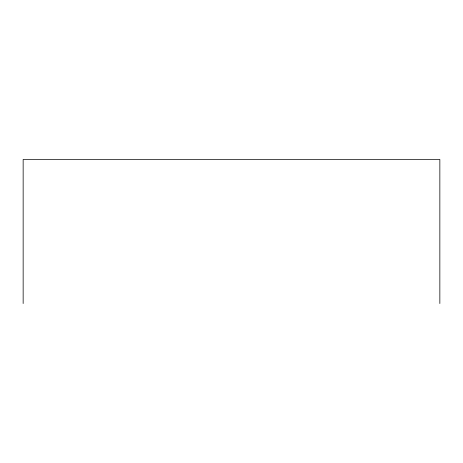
<?xml version="1.0" encoding="UTF-8"?>
<svg xmlns="http://www.w3.org/2000/svg" width="463" height="463" viewBox="0 0 463 463"><rect width="100%" height="100%" fill="white"/><g stroke="black" fill="none" stroke-linecap="round" stroke-linejoin="round"><path stroke-width="0.69" d="M439.85 303.537L439.85 159.463L23.15 159.463L23.15 303.537"/></g></svg>
